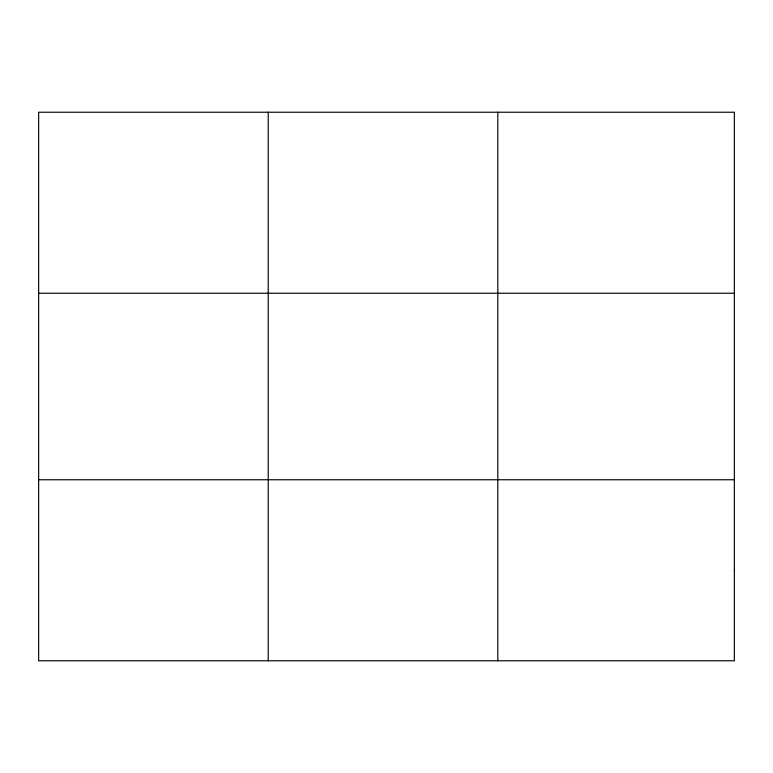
<?xml version="1.0" encoding="UTF-8"?>
<svg xmlns="http://www.w3.org/2000/svg" width="773" height="773" viewBox="0 0 773 773"><rect width="100%" height="100%" fill="white"/><g stroke="black" fill="none" stroke-linecap="round" stroke-linejoin="round"><path stroke-width="1.16" d="M268.231 112.23L268.231 660.77M497.812 112.23L497.812 660.77M38.65 293.247L734.35 293.247M38.65 479.753L734.35 479.753M734.35 570.261L734.35 660.77L38.65 660.77L38.65 112.23L734.35 112.23L734.35 570.261"/></g></svg>
